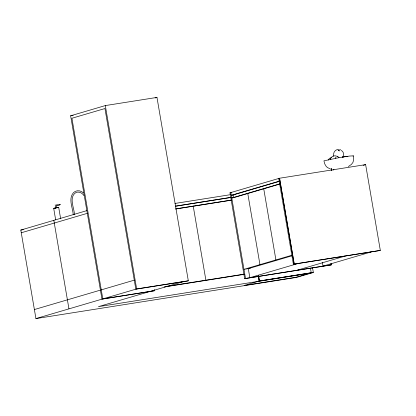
<?xml version="1.0" encoding="UTF-8"?>
<svg xmlns="http://www.w3.org/2000/svg" width="416" height="416" viewBox="0 0 416 416"><rect width="100%" height="100%" fill="white"/><g stroke="black" fill="none" stroke-linecap="round" stroke-linejoin="round"><path stroke-width="0.62" d="M335.306 158.252L336.268 156.671M330.502 158.974C331.157 156.562 333.939 155.329 336.268 155.953M330.288 159.614L330.543 158.85M340.366 149.339L339.451 151.018M339.373 149.854C335.509 148.268 332.67 152.922 333.72 156.224M328.26 160.035L329.472 158.376L331.266 157.617M342.576 157.399C343.996 155.256 343.98 151.528 341.245 150.441M342.394 157.394L345.27 156.286L347.89 156.65M353.21 155.854L353.049 156.213M348.322 166.556L351.4 164.429L352.924 162.443L353.662 159.796L353.46 155.844L349.508 156.057L339.383 157.596L323.934 160.831L324.724 163.883L326.196 166.416L327.605 167.658L330.023 168.719M154.466 290.742L101.977 299.146L70.637 115.783L105.31 105.581L156.972 97.417L188.313 280.779L187.491 281.024L135.824 289.188L104.946 108.534L71.921 118.253L102.804 298.906L154.466 290.742L154.258 289.536M155.116 97.963L156.972 97.417M57.46 207.73L58.646 207.381L53.742 208.317L55.598 208.026M312.468 267.394L313.342 272.49L296.826 277.352L35.932 318.583L20.8 230.064L86.845 210.626M21.263 232.773L87.308 213.335M331.396 263.489L331.614 264.768L330.767 265.018L244.66 278.626L229.991 192.816L279.557 178.23L294.221 264.04L293.389 264.285L278.725 178.474M279.188 181.184L231.312 195.276L235.144 194.667M279.042 181.459L233.033 195L233.496 197.709L231.774 197.985L279.651 183.893M233.496 197.709L279.516 184.168M363.158 165.36L365.659 164.622L279.526 178.235L294.195 264.051L380.328 250.432L365.633 164.627M34.388 309.551L100.433 290.113M101.26 289.874L134.28 280.155M35.932 318.583L136.651 288.943L188.313 280.779M149.334 291.663L98.426 306.644L309.379 273.307M150.16 291.418L183.186 281.7M291.871 255.247L243.989 269.334L250.214 268.351M292.448 255.663L248.295 268.658L249.839 277.69L297.726 263.598M244.66 278.626L331.614 264.768M313.342 272.49L259.095 281.065L244.093 285.48L295.76 277.316M310.461 268.289L311.225 272.761L259.23 281.024L258.357 275.912M297.175 270.208L345.082 256.11M370.885 252.039L323.003 266.131L322.384 262.517M380.328 250.432L293.389 264.285M294.247 277.758L310.757 272.901M310.892 272.86L311.225 272.761M56.862 207.828C59.436 207.236 52.619 208.442 55.77 208.016M70.637 115.783L73.185 115.383M56.295 204.922L57.455 204.74M59.197 204.464L60.377 204.298L57.71 204.989M59.743 205.078L56.295 205.624L56.555 207.022M229.991 192.816L231.27 192.613M174.98 203.45L230.818 194.62M20.8 230.064L23.364 229.658M175.438 206.159L231.27 197.335M175.526 206.216L231.358 197.392M176.004 208.853L231.494 200.08M175.464 209.014L231.244 200.195M165.069 286.65L244.156 274.149M164.081 286.993L244.301 274.316M331.084 168.698L331.204 168.828A2.028 1.362 -82.4 0 0 331.282 169.473A4.706 3.162 -82.4 0 0 331.531 170.362M331.094 168.813A2.028 1.362 -82.4 0 0 331.172 169.458L331.282 169.473M342.727 156.806L343.138 156.91M338.681 150.628L338.099 150.374L338.541 150.779M337.745 156.515L339.004 157.596M337.085 156.198L337.839 156.562M83.299 192.847C80.699 190.206 76.086 189.92 73.476 192.676C67.985 198.869 72.873 207.844 73.242 214.822M83.886 195.525C82.217 192.826 78.582 191.142 75.8 192.624C68.541 197.402 74.261 207.953 74.469 214.614M330.548 263.739L330.767 265.018M263.697 188.588L275.912 259.943M247.733 193.284L259.953 264.638M258.69 275.813L259.563 280.925M258.222 275.954L259.095 281.065M230.838 192.566L245.508 278.377M193.227 206.128L205.889 280.197M105.31 105.581L136.651 288.943M58.713 207.428L60.653 218.785M55.188 204.844L55.588 207.189M53.695 208.385L55.64 219.742M53.825 220.345L68.952 308.864M331.422 170.347A4.706 3.162 -82.4 0 1 331.178 169.458M331.895 170.31A5.008 3.364 -82.4 0 1 331.479 168.761L331.37 168.75A5.008 3.364 -82.4 0 0 331.786 170.295M333.835 169.572A3.786 2.543 -82.4 0 1 333.653 169.952M333.835 169.286A3.786 2.543 -82.4 0 1 333.544 169.936"/></g></svg>
